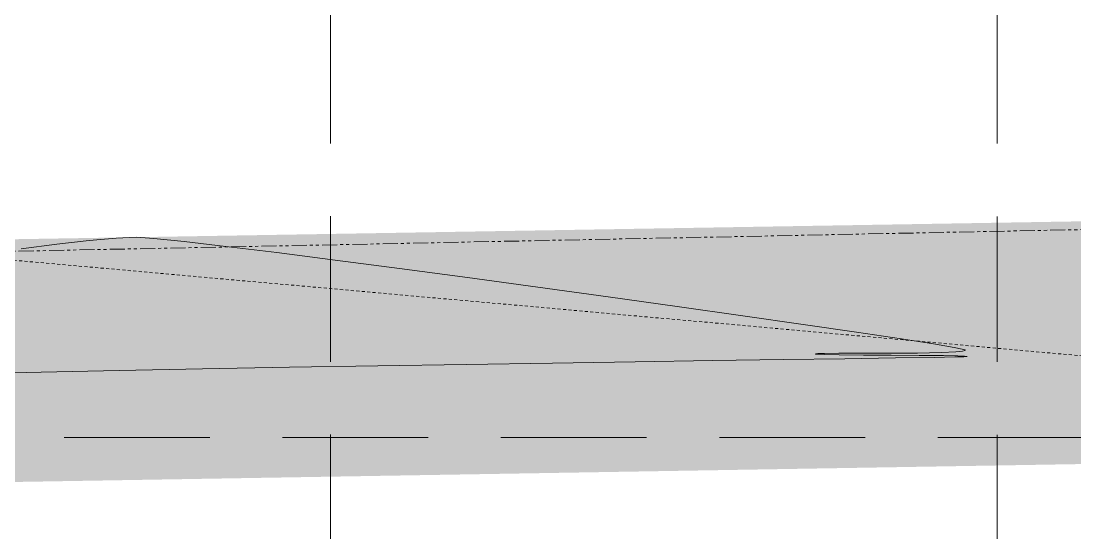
# Model space of a CAD drawing. Extents: x 2140663 to 2528301, y 336313 to 7007653.
# Drawn here: x 2527875.18 to 2527918.59, y 7007455.89 to 7007476.98 of the extents above; entities that cross this region are included whole.
import ezdxf

# ---------------------------------------------------------------- set-up
doc = ezdxf.new("R2010")
doc.units = 0
doc.header["$MEASUREMENT"] = 0
for name, pattern in [('HIDDEN', [0.375, 0.25, -0.125]), ('PHANTOM2', [1.25, 0.625, -0.125, 0.125, -0.125, 0.125, -0.125]), ('xdrc002pt$0$HIDDEN2', [0.1875, 0.125, -0.0625])]:
    doc.linetypes.add(name, pattern=pattern)
for name, color, linetype in [('1 EXISTING CONTOURS', 43, 'Continuous'), ('1 SILT FENCE', 200, 'Continuous'), ('GRID', 254, 'HIDDEN'), ('xdrc002pt$0$V-ESMT-STRM-N', 2, 'xdrc002pt$0$HIDDEN2'), ('xdrc002pt$0$v-prop-line', 3, 'PHANTOM2')]:
    doc.layers.add(name, color=color, linetype=linetype)

msp = doc.modelspace()

# ---------------------------------------------------------------- linework, layer by layer
at = {"layer": '1 EXISTING CONTOURS', "color": 43, "lineweight": 0, "extrusion": (0.1137740659788159, -0.993506649152711, 0), "elevation": -6674359.032320129}
msp.add_lwpolyline([(3308731.704667055, 602), (3308730.3664086, 602)], dxfattribs=at)
at = {"layer": '1 EXISTING CONTOURS', "color": 43, "lineweight": 0, "extrusion": (0.08924686844934221, -0.9960095363358655, 0), "elevation": -6753899.696647794}
msp.add_lwpolyline([(3143186.26588994, 602), (3143185.147808362, 602)], dxfattribs=at)
at = {"layer": '1 EXISTING CONTOURS', "color": 43, "lineweight": 0, "elevation": 602}
for points in [[(2527879.926764245, 7007468.068300801), (2527879.097559521, 7007468.036500771)], [(2527880.64808475, 7007468.019790037), (2527879.926764245, 7007468.068300801)], [(2527888.12269424, 7007467.125493752), (2527885.714667979, 7007467.433144766)], [(2527904.906203141, 7007464.836146883), (2527902.203496721, 7007465.218092662)], [(2527911.446187158, 7007463.87802778), (2527909.602060975, 7007464.155633922)], [(2527907.906826632, 7007463.260753901), (2527907.918142263, 7007463.266251256)], [(2527907.918364271, 7007463.255107812), (2527907.906826632, 7007463.260753901)], [(2527907.918142263, 7007463.266251256), (2527908.005369748, 7007463.275131708)], [(2527908.005369748, 7007463.275131708), (2527908.280416815, 7007463.283931767)], [(2527908.286265773, 7007463.233064855), (2527908.006994106, 7007463.24512181)], [(2527908.280416815, 7007463.283931767), (2527908.867933257, 7007463.289368751)], [(2527908.882605028, 7007463.221481895), (2527908.286265773, 7007463.233064855)], [(2527909.882635306, 7007463.212163669), (2527908.882605028, 7007463.221481895)], [(2527909.853456773, 7007463.290635883), (2527910.98357466, 7007463.291709764)], [(2527911.028987645, 7007463.205908438), (2527909.882635306, 7007463.212163669)], [(2527912.17533305, 7007463.199854558), (2527911.028987645, 7007463.205908438)], [(2527912.114247589, 7007463.298965603), (2527913.101436236, 7007463.318778609)], [(2527913.175342527, 7007463.191140387), (2527912.17533305, 7007463.199854558)], [(2527912.794515534, 7007463.119725162), (2527913.648830422, 7007463.136456335)], [(2527913.771655156, 7007463.180330616), (2527913.175342527, 7007463.191140387)], [(2527913.648830422, 7007463.136456335), (2527914.022893771, 7007463.146485205)], [(2527913.691084044, 7007463.347954315), (2527913.968195871, 7007463.379751259)], [(2527914.050901029, 7007463.169022689), (2527913.771655156, 7007463.180330616)], [(2527913.968195871, 7007463.379751259), (2527914.057021881, 7007463.40643575)], [(2527914.139510896, 7007463.159616579), (2527914.050901029, 7007463.169022689)], [(2527914.057021881, 7007463.40643575), (2527914.06920338, 7007463.421576961)], [(2527914.13661093, 7007463.151936403), (2527914.151037718, 7007463.154284598)], [(2527914.151037718, 7007463.154284598), (2527914.139510896, 7007463.159616579)], [(2527882.657083175, 7007462.646412662), (2527886.230127366, 7007462.711476986)], [(2527886.230127366, 7007462.711476986), (2527889.871579127, 7007462.773377284)], [(2527897.070660353, 7007462.886520821), (2527900.483767314, 7007462.937181566)], [(2527903.676236838, 7007462.983513298), (2527906.575807674, 7007463.02522477)], [(2527906.575807674, 7007463.02522477), (2527909.11021857, 7007463.062024737)], [(2527909.11021857, 7007463.062024737), (2527911.207208274, 7007463.09362195)], [(2527911.207208274, 7007463.09362195), (2527912.794515534, 7007463.119725162)], [(2527876.005262509, 7007462.507956934), (2527879.224707805, 7007462.578475564)]]:
    msp.add_lwpolyline(points, dxfattribs=at)
at = {"layer": '1 EXISTING CONTOURS', "color": 43, "lineweight": 0, "extrusion": (-0.1022820091544991, -0.9947554426105539, 0), "elevation": -7229273.663194427}
msp.add_lwpolyline([(1797886.38618343, 602), (1797885.124802175, 602)], dxfattribs=at)
at = {"layer": '1 EXISTING CONTOURS', "color": 43, "lineweight": 0, "extrusion": (0.1270691755722863, -0.9918938575368736, 0), "elevation": -6629449.049870472}
msp.add_lwpolyline([(3397818.48030162, 602.0000000000007), (3397816.991179584, 602.0000000000007)], dxfattribs=at)
at = {"layer": '1 EXISTING CONTOURS', "color": 43, "lineweight": 0, "extrusion": (-0.1153719782089542, -0.9933223578698673, 0), "elevation": -7252321.263770941}
msp.add_lwpolyline([(1702537.904580895, 602.0000000000007), (1702536.179361884, 602.0000000000007)], dxfattribs=at)
at = {"layer": '1 EXISTING CONTOURS', "color": 43, "lineweight": 0, "extrusion": (-0.1223214295632672, -0.9924905379244674, 0), "elevation": -7264059.716600785}
msp.add_lwpolyline([(1651739.218722093, 602), (1651737.10472839, 602)], dxfattribs=at)
at = {"layer": '1 EXISTING CONTOURS', "color": 43, "lineweight": 0, "extrusion": (-0.1298705270012018, -0.991530960795693, 0), "elevation": -7276418.774379433}
msp.add_lwpolyline([(1596418.556547187, 602), (1596415.89054757, 602)], dxfattribs=at)
at = {"layer": '1 EXISTING CONTOURS', "color": 43, "lineweight": 0, "extrusion": (-0.1323133604812119, -0.991207937134368, 0), "elevation": -7280330.413001061}
msp.add_lwpolyline([(1578486.742735807, 602.0000000000007), (1578483.913558054, 602.0000000000007)], dxfattribs=at)
at = {"layer": '1 EXISTING CONTOURS', "color": 43, "lineweight": 0, "extrusion": (-0.1343653769172848, -0.990931857135432, 0), "elevation": -7283583.070838589}
msp.add_lwpolyline([(1563412.322769477, 602.0000000000007), (1563409.405643448, 602.0000000000007)], dxfattribs=at)
at = {"layer": '1 EXISTING CONTOURS', "color": 43, "lineweight": 0, "extrusion": (-0.1362200293947663, -0.9906786076178737, 0), "elevation": -7286496.802885879}
msp.add_lwpolyline([(1549778.649848818, 602), (1549775.720008464, 602)], dxfattribs=at)
at = {"layer": '1 EXISTING CONTOURS', "color": 43, "lineweight": 0, "extrusion": (-0.1380260242901376, -0.9904286024841258, 0), "elevation": -7289310.273854567}
msp.add_lwpolyline([(1536494.082221047, 602), (1536491.214902199, 602)], dxfattribs=at)
at = {"layer": '1 EXISTING CONTOURS', "color": 43, "lineweight": 0, "extrusion": (-0.142116674448028, -0.9898499132918249, 0), "elevation": -7295595.899045951}
msp.add_lwpolyline([(1506371.369959483, 602.0000000000007), (1506368.853390467, 602.0000000000007)], dxfattribs=at)
at = {"layer": '1 EXISTING CONTOURS', "color": 43, "lineweight": 0, "extrusion": (-0.1448906393946378, -0.9894476755320682, 0), "elevation": -7299789.558740729}
msp.add_lwpolyline([(1485918.317669622, 602), (1485916.089323177, 602)], dxfattribs=at)
at = {"layer": '1 EXISTING CONTOURS', "color": 43, "lineweight": 0, "extrusion": (-0.1555563118257685, -0.9878270262810004, 0), "elevation": -7315394.785594728}
msp.add_lwpolyline([(1407085.436739945, 602), (1407084.010470464, 602)], dxfattribs=at)
at = {"layer": '1 EXISTING CONTOURS', "color": 43, "lineweight": 0, "extrusion": (-0.1682069869496102, -0.9857516977116164, 0), "elevation": -7332831.800341362}
msp.add_lwpolyline([(1313190.815549399, 602.0000000000003), (1313190.040814614, 602.0000000000003)], dxfattribs=at)
at = {"layer": '1 EXISTING CONTOURS', "color": 43, "lineweight": 0, "extrusion": (-0.1119624599341236, -0.9937124370588807, 0), "elevation": -7246434.177860758}
msp.add_lwpolyline([(1727440.803468976, 602.0000000000007), (1727440.714278349, 602.0000000000007)], dxfattribs=at)
at = {"layer": '1 EXISTING CONTOURS', "color": 43, "lineweight": 0, "extrusion": (0.001285743413573455, -0.9999991734315957, 0), "elevation": -7004207.255043945}
msp.add_lwpolyline([(2536916.578213821, 602.0000000000007), (2536917.563738153, 602.0000000000007)], dxfattribs=at)
at = {"layer": '1 EXISTING CONTOURS', "color": 43, "lineweight": 0, "extrusion": (0.006417142922030293, -0.9999794099263837, 0), "elevation": -6991097.041448956}
msp.add_lwpolyline([(2572826.827165196, 602.0000000000007), (2572827.957861405, 602.0000000000007)], dxfattribs=at)
at = {"layer": '1 EXISTING CONTOURS', "color": 43, "lineweight": 0, "extrusion": (0.04941942704034264, -0.9987781136123299, 0), "elevation": -6873972.977656541}
msp.add_lwpolyline([(2871129.101048635, 602), (2871129.691417807, 602)], dxfattribs=at)
at = {"layer": '1 EXISTING CONTOURS', "color": 43, "lineweight": 0, "extrusion": (-0.1948486008964667, -0.9808333307594567, 0), "elevation": -7365714.222040202}
msp.add_lwpolyline([(1114067.81304229, 602.0000000000007), (1114067.470746537, 602.0000000000007)], dxfattribs=at)
at = {"layer": '1 EXISTING CONTOURS', "color": 43, "lineweight": 0, "extrusion": (-0.2684284039129201, -0.9632996376895211, 0), "elevation": -7428850.91936522}
msp.add_lwpolyline([(554136.4705805371, 602.0000000000003), (554136.3646871054, 602.0000000000003)], dxfattribs=at)
at = {"layer": '1 EXISTING CONTOURS', "color": 43, "lineweight": 0, "extrusion": (0.04788148339999863, -0.9988530239967318, 0), "elevation": -6878385.481088587}
msp.add_lwpolyline([(2860542.296495721, 602), (2860542.41034346, 602)], dxfattribs=at)
at = {"layer": '1 EXISTING CONTOURS', "color": 43, "lineweight": 0, "extrusion": (-0.5854200022949488, -0.8107301776256897, 0), "elevation": -7161053.524675091}
msp.add_lwpolyline([(-2052853.029993618, 602.0000000000007), (-2052853.045621956, 602.0000000000007)], dxfattribs=at)
at = {"layer": '1 EXISTING CONTOURS', "color": 43, "lineweight": 0, "extrusion": (0.01606485503063484, -0.9998709518897151, 0), "elevation": -6965948.289228163}
msp.add_lwpolyline([(2640137.525755069, 602.0000000000007), (2640141.163822636, 602.0000000000007)], dxfattribs=at)
at = {"layer": '1 EXISTING CONTOURS', "color": 43, "lineweight": 0, "extrusion": (0.01535653996275804, -0.9998820813877866, 0), "elevation": -6967816.823834771}
msp.add_lwpolyline([(2635205.806497202, 602), (2635209.368400363, 602)], dxfattribs=at)
at = {"layer": '1 EXISTING CONTOURS', "color": 43, "lineweight": 0, "extrusion": (0.01451129064493929, -0.999894705678462, 0), "elevation": -6970041.992484461}
msp.add_lwpolyline([(2629321.641566042, 602), (2629324.83437175, 602)], dxfattribs=at)
at = {"layer": '1 EXISTING CONTOURS', "color": 43, "lineweight": 0, "extrusion": (0.02480579684168397, -0.9996922888784575, 0), "elevation": -6942600.255181937}
msp.add_lwpolyline([(2700920.905892754, 602.0000000000007), (2700923.841049907, 602.0000000000007)], dxfattribs=at)
at = {"layer": '1 EXISTING CONTOURS', "color": 43, "lineweight": 0, "extrusion": (0.01978915106222822, -0.9998041755765159, 0), "elevation": -6956065.76231124}
msp.add_lwpolyline([(2666055.939744354, 602.0000000000003), (2666059.372791999, 602.0000000000003)], dxfattribs=at)
at = {"layer": '1 SILT FENCE', "color": 200, "linetype": 'Continuous', "lineweight": 0, "const_width": 10}
msp.add_lwpolyline([(2527691.8070874, 7007459.910734712), (2528105.114774872, 7007466.851410929)], dxfattribs=at)
at = {"layer": '1 SILT FENCE', "linetype": 'Continuous', "const_width": 6}
msp.add_lwpolyline([(2527887.441044295, 7007452.290320983), (2527873.537685802, 7007452.103818431), (2527873.910930166, 7007435.971150065), (2527888.187533023, 7007436.437411041), (2527887.627670423, 7007455.181147304)], dxfattribs=at)
at = {"layer": 'GRID', "color": 253, "linetype": 'HIDDEN', "lineweight": 0, "ltscale": 24}
for p, q in [((2527887.926706931, 7006031.934224866), (2527887.926706931, 7007624.562990395)), ((2527915.384178999, 7006031.929907975), (2527915.384178999, 7007624.562990395)), ((2527228.947377252, 7007459.818157976), (2528272.331315909, 7007459.818157976))]:
    msp.add_line(p, q, dxfattribs=at)
at = {"layer": 'xdrc002pt$0$V-ESMT-STRM-N', "color": 7, "lineweight": 0}
msp.add_line((2527871.508678305, 7007467.422261317), (2527971.711388019, 7007458.454396501), dxfattribs=at)
at = {"layer": 'xdrc002pt$0$v-prop-line', "color": 7, "lineweight": 0}
msp.add_line((2527332.689760574, 7007456.482693586), (2528169.444881075, 7007473.471219813), dxfattribs=at)

doc.saveas('drawing.dxf')
